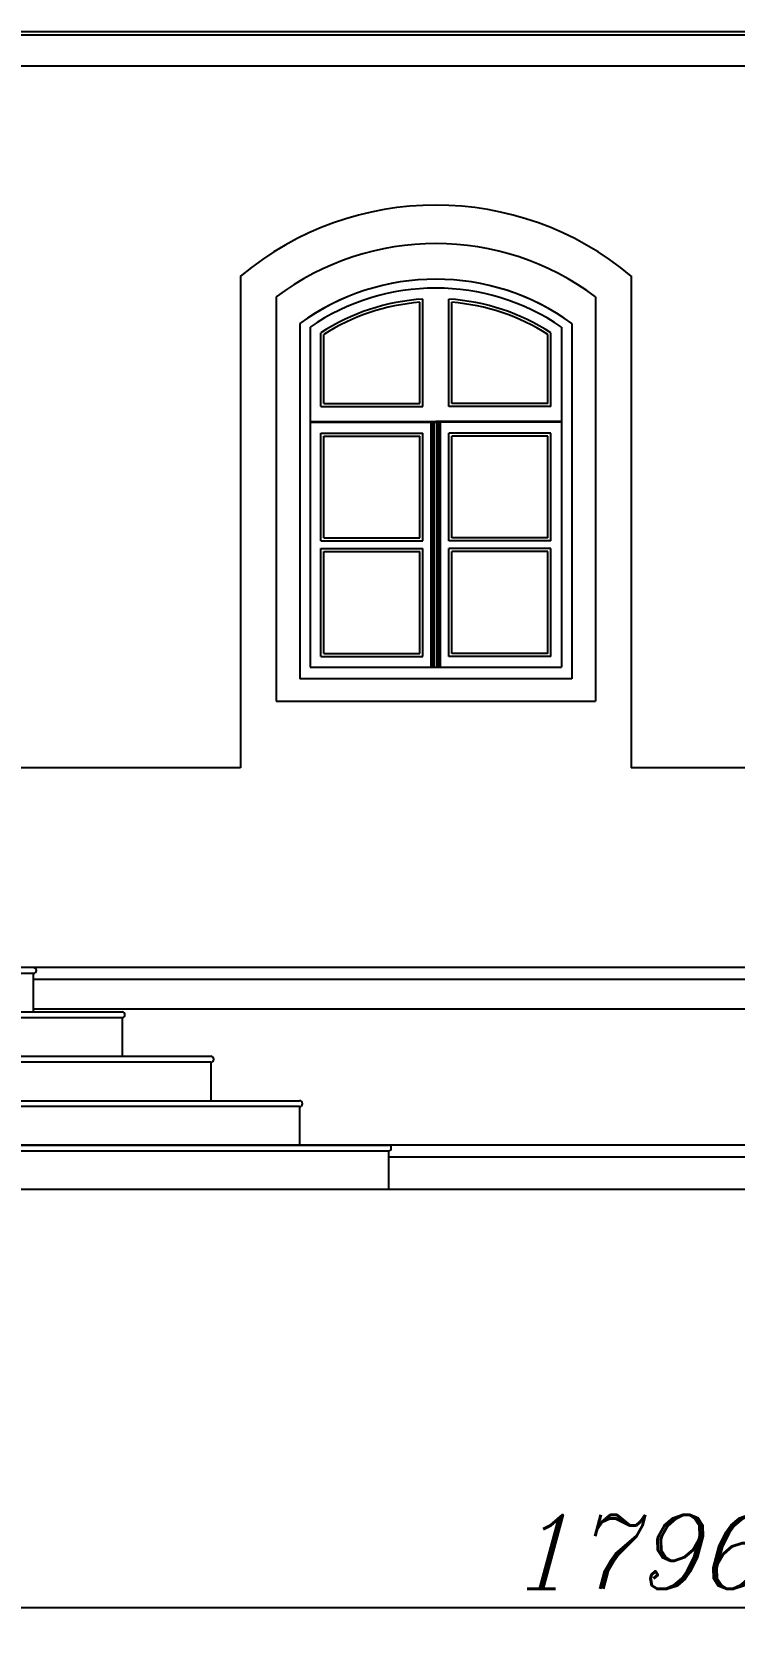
# Model space of a CAD drawing. Header units: millimetres. Extents: x 60 to 102290, y 34 to 65730.
# Drawn here: x 69475 to 71849, y 32532 to 37937 of the extents above; entities that cross this region are included whole.
import ezdxf

# ---------------------------------------------------------------- set-up
doc = ezdxf.new("R2010")
doc.units = ezdxf.units.MM
doc.layers.add('dim', color=4, linetype='Continuous')
doc.styles.add('GOST 2.304', font='romanc.shx', dxfattribs={"oblique": 15})
doc.dimstyles.new('SPDS', dxfattribs={"dimscale": 100, "dimtxt": 2.5, "dimasz": 1.5, "dimexe": 0.75, "dimexo": 0.625, "dimtad": 1, "dimdec": 0, "dimrnd": 0.001, "dimtxsty": 'GOST 2.304', "dimblk": 'ARCHTICK', "dimcen": 2.5, "dimdle": 0.75, "dimadec": 0, "dimazin": 2, "dimtfac": 0.75, "dimtdec": 0, "dimtmove": 1, "dimatfit": 3, "dimfxl": 1.25, "dimtolj": 1, "dimarcsym": 0})

# ---------------------------------------------------------------- blocks, each defined once
blk = doc.blocks.new('_ArchTick')
at = {"color": 0, "linetype": 'ByBlock', "const_width": 0.15}
blk.add_lwpolyline([(-0.5, -0.5), (0.5, 0.5)], dxfattribs=at)
blk = doc.blocks.new('*D3')
at = {"layer": 'Defpoints', "color": 0, "ltscale": 100, "transparency": 16777216}
for p in [(62640.6, 33679.6), (80600.6, 33697.9), (80600.6, 32615.3)]:
    blk.add_point(p, dxfattribs=at)
at = {"layer": 'dim', "color": 0, "lineweight": -2, "ltscale": 100, "transparency": 16777216}
for p, q in [((62640.6, 33617.1), (62640.6, 32540.3)), ((80600.6, 33635.4), (80600.6, 32540.3)), ((62565.6, 32615.3), (80675.6, 32615.3))]:
    blk.add_line(p, q, dxfattribs=at)
at = {"layer": 'dim', "color": 0, "lineweight": -2, "ltscale": 100, "transparency": 16777216, "xscale": 150, "yscale": 150, "zscale": 150, "rotation": 180}
blk.add_blockref('_ArchTick', (62640.6, 32615.3), dxfattribs=at)
at = {"layer": 'dim', "color": 0, "lineweight": -2, "ltscale": 100, "transparency": 16777216, "xscale": 150, "yscale": 150, "zscale": 150}
blk.add_blockref('_ArchTick', (80600.6, 32615.3), dxfattribs=at)
at = {"layer": 'dim', "color": 0, "ltscale": 100, "transparency": 16777216, "insert": (71620.6, 32802.8), "char_height": 250, "attachment_point": 5, "style": 'GOST 2.304'}
blk.add_mtext('\\A1;17960', dxfattribs=at)

msp = doc.modelspace()

# ---------------------------------------------------------------- linework, layer by layer
at = {"ltscale": 100}
for p, q in [((73114.2, 37936.9), (61810.6, 37936.9)), ((77470.5, 37936.9), (61810.6, 37936.9)), ((61875.6, 37926.8), (77470.5, 37926.8)), ((77470.5, 37821.8), (61940.6, 37821.8)), ((70180.5, 37112.7), (70180.5, 35451.9)), ((70180.8, 37113), (70180.8, 36886.9)), ((71500.5, 37112.7), (71500.5, 35451.9)), ((70300.5, 37041.9), (70300.5, 35676.9)), ((71380.5, 37041.9), (71380.5, 35676.9)), ((70380.5, 36951.9), (70380.5, 35751.9)), ((71300.5, 36951.9), (71300.5, 35751.9)), ((71300.5, 35751.9), (70380.5, 35751.9)), ((70300.5, 35676.9), (71380.5, 35676.9)), ((70180.5, 35451.9), (68960.5, 35451.9)), ((72650.5, 35451.9), (71500.5, 35451.9)), ((77470.5, 34776.9), (62794.9, 34776.9)), ((69480.2, 34756.9), (67390.5, 34756.9)), ((69480.2, 34626.9), (69480.2, 34756.9)), ((77400.5, 34736.6), (69480.2, 34736.6)), ((67090.9, 34626.9), (69780.2, 34626.9)), ((69780.2, 34606.9), (67091.3, 34606.9)), ((69480.2, 34636.9), (77400.5, 34636.9)), ((69780.2, 34606.9), (69780.2, 34476.9)), ((66790.9, 34476.9), (70080.2, 34476.9)), ((70080.2, 34456.9), (66791.3, 34456.9)), ((70080.2, 34456.9), (70080.2, 34326.9)), ((66490.9, 34326.9), (70380.2, 34326.9)), ((70380.2, 34306.9), (66491.3, 34306.9)), ((70380.2, 34306.9), (70380.2, 34176.9)), ((80585.5, 34176.9), (61810.6, 34176.9)), ((70680.2, 34156.9), (66191.3, 34156.9)), ((67390.5, 34176.9), (70680.2, 34176.9)), ((70680.2, 34156.9), (70680.2, 34026.9)), ((77450.5, 34136.7), (70680.2, 34136.7)), ((85311.4, 34026.9), (58787.7, 34026.9)), ((81220.5, 34026.9), (61760.6, 34026.9)), ((81170.5, 34026.9), (64095.3, 34026.9))]:
    msp.add_line(p, q, dxfattribs=at)
at = {"ltscale": 4}
for p, q in [((70786.5, 36681.9), (70786.5, 37023.8)), ((70796.5, 36671.9), (70796.5, 37034.5)), ((70884.5, 36671.9), (70884.5, 37034.5)), ((70894.5, 36681.9), (70894.5, 37023.8)), ((70415.5, 36939.9), (70415.5, 35791.9)), ((70451.5, 36671.9), (70451.5, 36920.7)), ((70461.5, 36681.9), (70461.5, 36915.2)), ((71219.5, 36681.9), (71219.5, 36915.2)), ((71229.5, 36671.9), (71229.5, 36920.7)), ((71265.5, 36939.9), (71265.5, 35791.9)), ((70451.5, 36671.9), (70796.5, 36671.9)), ((70461.5, 36681.9), (70786.5, 36681.9)), ((71229.5, 36671.9), (70884.5, 36671.9)), ((71219.5, 36681.9), (70894.5, 36681.9)), ((70415.5, 36620.9), (70840.5, 36620.9)), ((70415.5, 36618.9), (70840.5, 36618.9)), ((70824.5, 35791.9), (70824.5, 36618.9)), ((70829.7, 35791.9), (70829.7, 36618.9)), ((70835.5, 35791.9), (70835.5, 36618.9)), ((71265.5, 36620.9), (70840.5, 36620.9)), ((71265.5, 36618.9), (70840.5, 36618.9)), ((70845.5, 35791.9), (70845.5, 36618.9)), ((70851.4, 35791.9), (70851.4, 36618.9)), ((70856.5, 35791.9), (70856.5, 36618.9)), ((70451.5, 36217.9), (70451.5, 36581.9)), ((70451.5, 36581.9), (70796.5, 36581.9)), ((70461.5, 36227.9), (70461.5, 36571.9)), ((70461.5, 36571.9), (70786.5, 36571.9)), ((70786.5, 36227.9), (70786.5, 36571.9)), ((70796.5, 36217.9), (70796.5, 36581.9)), ((70884.5, 36217.9), (70884.5, 36581.9)), ((71229.5, 36581.9), (70884.5, 36581.9)), ((70894.5, 36227.9), (70894.5, 36571.9)), ((71219.5, 36571.9), (70894.5, 36571.9)), ((71219.5, 36227.9), (71219.5, 36571.9)), ((71229.5, 36217.9), (71229.5, 36581.9)), ((70451.5, 36217.9), (70796.5, 36217.9)), ((70461.5, 36227.9), (70786.5, 36227.9)), ((71229.5, 36217.9), (70884.5, 36217.9)), ((71219.5, 36227.9), (70894.5, 36227.9)), ((70451.5, 35827.9), (70451.5, 36191.9)), ((70451.5, 36191.9), (70796.5, 36191.9)), ((70461.5, 35837.9), (70461.5, 36181.9)), ((70461.5, 36181.9), (70786.5, 36181.9)), ((70786.5, 35837.9), (70786.5, 36181.9)), ((70796.5, 35827.9), (70796.5, 36191.9)), ((70884.5, 35827.9), (70884.5, 36191.9)), ((71229.5, 36191.9), (70884.5, 36191.9)), ((70894.5, 35837.9), (70894.5, 36181.9)), ((71219.5, 36181.9), (70894.5, 36181.9)), ((71219.5, 35837.9), (71219.5, 36181.9)), ((71229.5, 35827.9), (71229.5, 36191.9)), ((70461.5, 35837.9), (70786.5, 35837.9)), ((71219.5, 35837.9), (70894.5, 35837.9)), ((70415.5, 35791.9), (71265.5, 35791.9)), ((70451.5, 35827.9), (70796.5, 35827.9)), ((71229.5, 35827.9), (70884.5, 35827.9))]:
    msp.add_line(p, q, dxfattribs=at)
at = {"ltscale": 100}
for centre, radius, start, end in [((70840.8, 36321.9), 1030, 50.1503, 129.8497), ((70840.8, 36321.9), 900, 53.1301, 126.8699), ((70840.5, 36321.9), 780, 53.8612, 126.1388), ((70840.8, 36321.9), 780, 53.8612, 126.1388), ((69480.2, 34766.9), 10, 270, 90), ((69779.8, 34616.9), 10, 270, 90), ((70079.8, 34466.9), 10, 270, 90), ((70379.8, 34316.9), 10, 270, 90), ((70679.8, 34166.9), 10, 270, 90)]:
    msp.add_arc(centre, radius, start, end, dxfattribs=at)
at = {"ltscale": 4}
for centre, radius, start, end in [((70840.5, 36321.9), 750, 55.4819, 124.5181), ((70841.8, 36317.6), 718.4, 93.6149, 122.9081), ((70841.9, 36317.3), 708.6, 94.4788, 122.4626), ((70839.2, 36317.6), 718.4, 57.0919, 86.3851), ((70839.2, 36317.3), 708.6, 57.5374, 85.5212)]:
    msp.add_arc(centre, radius, start, end, dxfattribs=at)

# ---------------------------------------------------------------- dimensions: what is measured, and where the dimension line sits
at = {"layer": 'dim', "ltscale": 100}
dim = msp.add_linear_dim(base=(80600.6, 32615.3), p1=(62640.6, 33679.6), p2=(80600.6, 33697.9), dimstyle='SPDS', dxfattribs=at)
dim.commit()
dim.dimension.update_dxf_attribs({"geometry": '*D3', "text_midpoint": (71620.6, 32802.8)})

doc.saveas('drawing.dxf')
